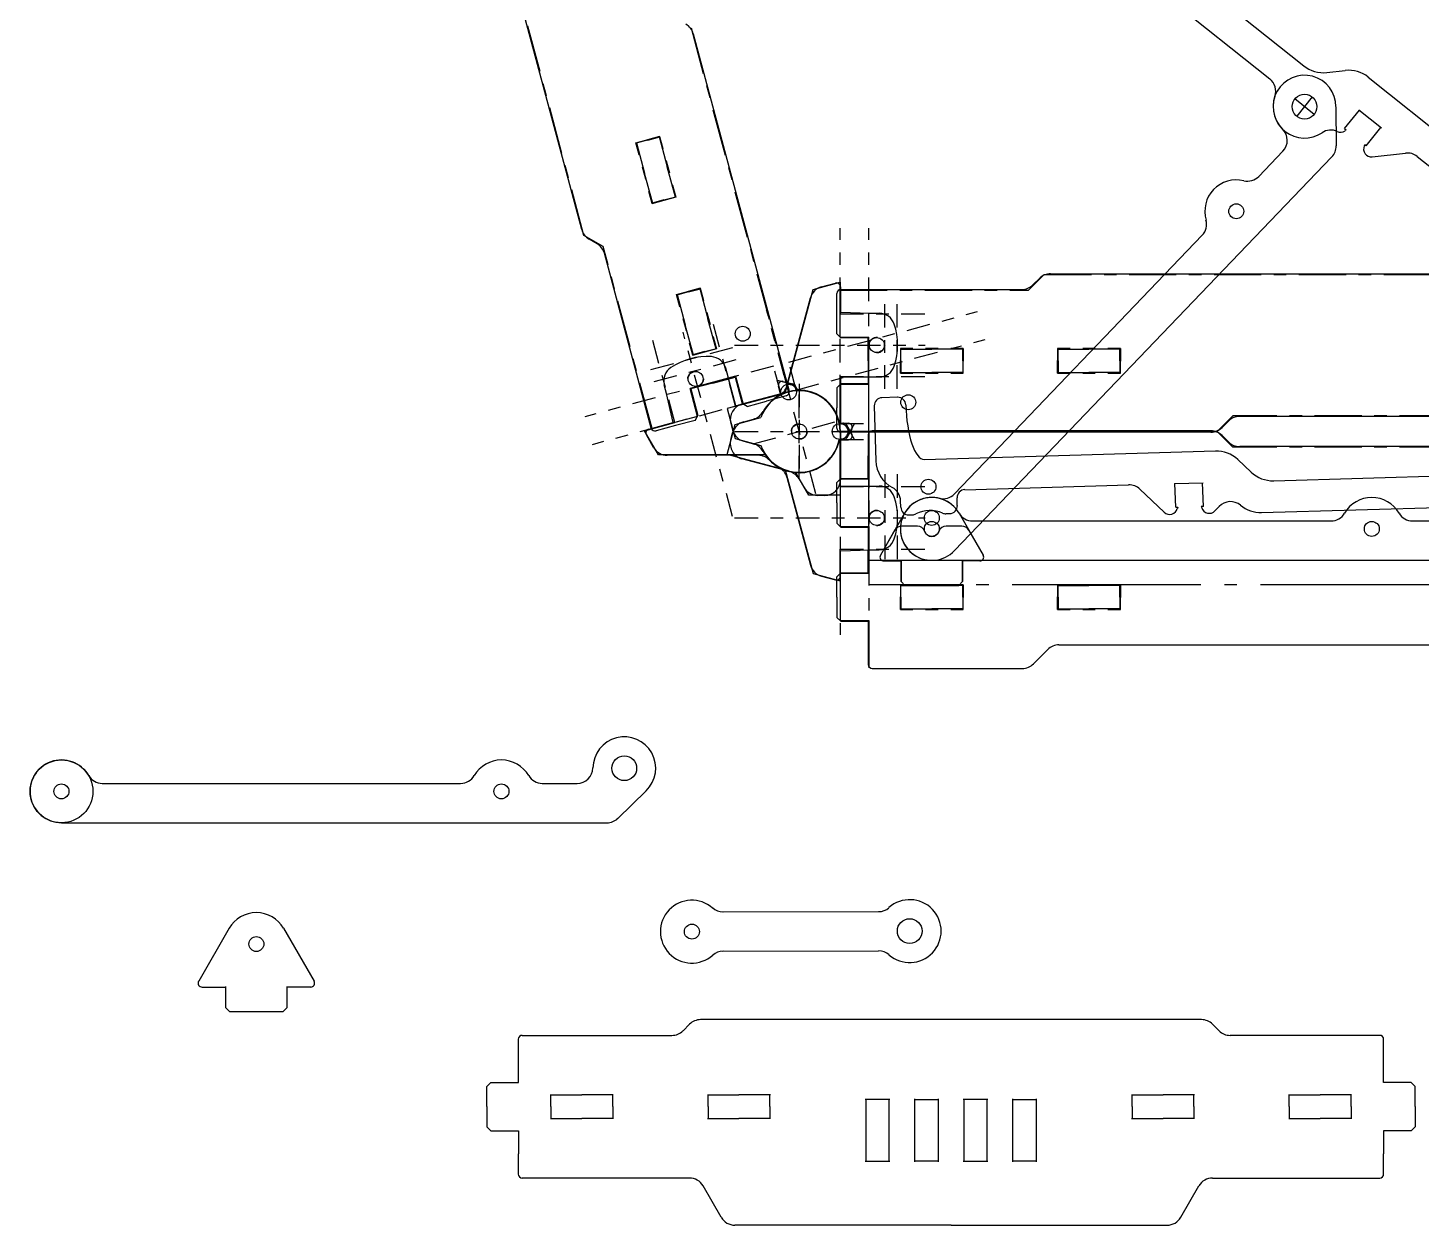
# Model space of a CAD drawing. Header units: inches. Extents: x -309 to 118, y -31 to 166.
# Drawn here: x -187.98 to -176.9, y 52.14 to 61.67 of the extents above; entities that cross this region are included whole.
import ezdxf

# ---------------------------------------------------------------- set-up
doc = ezdxf.new("R2010")
doc.units = ezdxf.units.IN
doc.header["$MEASUREMENT"] = 0
doc.linetypes.add('ACAD_ISO04W100', pattern=[30, 24, -3, 0, -3])
doc.layers.add('CUT', color=1, linetype='Continuous')
doc.layers.add('CUT_195', color=3, linetype='Continuous')

# ---------------------------------------------------------------- blocks, each defined once
blk = doc.blocks.new('BraceHole_Quarter')
at = {"layer": 'CUT', "ltscale": 0.003906}
for p, q in [((-0.25, 0.0935), (0, 0.0935)), ((-0.246, 0), (-0.246, 0.0975))]:
    blk.add_line(p, q, dxfattribs=at)
blk = doc.blocks.new('BraceHole')
at = {"color": 0}
blk.add_blockref('BraceHole_Quarter', (0, 0), dxfattribs=at)
at = {"color": 0, "xscale": -1, "rotation": 180}
blk.add_blockref('BraceHole_Quarter', (0, 0), dxfattribs=at)
at = {"color": 0, "xscale": -1}
blk.add_blockref('BraceHole_Quarter', (0, 0), dxfattribs=at)
at = {"color": 0, "rotation": 180}
blk.add_blockref('BraceHole_Quarter', (0, 0), dxfattribs=at)
blk = doc.blocks.new('BraceHoles')
at = {"color": 0}
for p in [(0.5, 0), (1.75, 0)]:
    blk.add_blockref('BraceHole', p, dxfattribs=at)
blk = doc.blocks.new('Dovetail_Out_Half')
for p, q in [((0.24, 0.1925), (0.24, 0.375)), ((-0.01, 0.16125), (0.02125, 0.1925)), ((-0.01, 0), (-0.01, 0.16125)), ((0.02125, 0.1925), (0.24, 0.1925))]:
    blk.add_line(p, q)
blk = doc.blocks.new('HingeHole')
at = {"layer": 'CUT', "ltscale": 0.003906}
for p, q in [((-0.0975, 0.495), (0.0975, 0.495)), ((-0.0925, 0), (-0.0925, 0.5)), ((0.0925, 0.5), (0.0925, 0)), ((0.0975, 0.005), (-0.0975, 0.005))]:
    blk.add_line(p, q, dxfattribs=at)
blk = doc.blocks.new('ChopstickBox_FrontTop')
at = {"layer": 'CUT'}
for p, q in [((-166.643, 53.779), (-170.627, 53.779)), ((-172.046, 53.654), (-170.856, 53.654)), ((-170.767, 53.691), (-170.716, 53.742)), ((-166.503, 53.691), (-166.555, 53.742)), ((-165.225, 53.654), (-166.415, 53.654)), ((-172.077, 53.462), (-172.077, 53.623)), ((-165.194, 53.462), (-165.194, 53.623)), ((-172.077, 52.55), (-172.077, 52.712)), ((-165.194, 52.55), (-165.194, 52.712)), ((-170.716, 52.519), (-172.046, 52.519)), ((-170.463, 52.207), (-170.607, 52.457)), ((-166.808, 52.207), (-166.663, 52.457)), ((-166.555, 52.519), (-165.225, 52.519)), ((-168.635, 52.144), (-170.355, 52.144)), ((-168.635, 52.144), (-166.916, 52.144))]:
    blk.add_line(p, q, dxfattribs=at)
for centre, radius, start, end in [((-170.627, 53.654), 0.125, 90, 135), ((-166.643, 53.654), 0.125, 45, 90), ((-172.046, 53.623), 0.0312, 90, 180), ((-170.856, 53.779), 0.125, 270, 315), ((-166.415, 53.779), 0.125, 225, 270), ((-165.225, 53.623), 0.0312, 0, 90), ((-172.046, 52.55), 0.0312, 180, 270), ((-165.225, 52.55), 0.0312, 270, 0), ((-170.716, 52.394), 0.125, 30, 90), ((-166.555, 52.394), 0.125, 90, 150), ((-170.355, 52.269), 0.125, 210, 270), ((-166.916, 52.269), 0.125, 270, 330)]:
    blk.add_arc(centre, radius, start, end, dxfattribs=at)
at = {"xscale": -1, "rotation": 180}
for name, p in [('BraceHoles', (-172.072, 53.087)), ('HingeHole', (-169.22, 53.149)), ('HingeHole', (-168.44, 53.149))]:
    blk.add_blockref(name, p, dxfattribs=at)
at = {"rotation": 180}
for name, p in [('HingeHole', (-168.83, 53.149)), ('HingeHole', (-168.05, 53.149)), ('BraceHoles', (-165.199, 53.087))]:
    blk.add_blockref(name, p, dxfattribs=at)
at = {"layer": 'CUT'}
blk.add_blockref('Dovetail_Out_Half', (-172.317, 53.087), dxfattribs=at)
at = {"layer": 'CUT', "xscale": -1}
blk.add_blockref('Dovetail_Out_Half', (-164.954, 53.087), dxfattribs=at)
at = {"layer": 'CUT', "xscale": -1, "rotation": 180}
blk.add_blockref('Dovetail_Out_Half', (-172.317, 53.087), dxfattribs=at)
at = {"layer": 'CUT', "rotation": 180}
blk.add_blockref('Dovetail_Out_Half', (-164.954, 53.087), dxfattribs=at)
blk = doc.blocks.new('Stix_Sideview')
at = {"layer": 'CUT'}
for p, q in [((-0.26, 0.495), (-0.385, 0.493)), ((8.873, 0.204), (8.868, 0.46)), ((8.929, 0.524), (9.054, 0.526)), ((8.991, 0.525), (8.991, 0.525)), ((9.124, 0.115), (9.118, 0.465)), ((-0.446, 0.429), (-0.437, -0.009)), ((4.721, 0.092), (8.842, 0.172)), ((-0.053, -0.001), (2.264, 0.044)), ((4.445, -0.09), (4.546, 0.015)), ((2.548, -0.127), (2.442, -0.026)), ((7.649, -0.101), (7.712, -0.1)), ((8.242, -0.027), (8.012, -0.032)), ((8.021, -0.219), (8.017, -0.032)), ((8.241, -0.215), (8.237, -0.027)), ((8.333, -0.251), (8.475, -0.104)), ((8.519, -0.084), (8.941, -0.076)), ((0.267, -0.245), (1.571, -0.219)), ((1.935, -0.212), (2.165, -0.208)), ((1.944, -0.4), (1.94, -0.212)), ((2.164, -0.396), (2.16, -0.208)), ((2.726, -0.197), (4.269, -0.167)), ((4.83, -0.156), (5.06, -0.152)), ((4.838, -0.344), (4.835, -0.156)), ((5.058, -0.339), (5.055, -0.152)), ((5.151, -0.376), (5.336, -0.183)), ((5.424, -0.145), (6.496, -0.124)), ((7.51, -0.192), (7.561, -0.14)), ((7.93, -0.259), (7.801, -0.135)), ((8.021, -0.219), (8.036, -0.219)), ((8.036, -0.219), (8.034, -0.229)), ((8.241, -0.215), (8.225, -0.215)), ((8.225, -0.215), (8.228, -0.225)), ((-0.243, -0.38), (-0.244, -0.33)), ((0.207, -0.371), (0.206, -0.309)), ((1.853, -0.44), (1.66, -0.254)), ((4.479, -0.314), (4.483, -0.511)), ((6.631, -0.621), (6.623, -0.246)), ((7.248, -0.234), (7.423, -0.231)), ((-0.179, -0.441), (-0.149, -0.44)), ((0.146, -0.435), (0.116, -0.435)), ((1.944, -0.4), (1.96, -0.399)), ((1.96, -0.399), (1.957, -0.41)), ((2.164, -0.396), (2.148, -0.396)), ((2.148, -0.396), (2.151, -0.406)), ((2.256, -0.432), (2.289, -0.398)), ((2.627, -0.449), (4.128, -0.42)), ((4.58, -0.411), (4.383, -0.415)), ((4.838, -0.344), (4.854, -0.343)), ((4.854, -0.343), (4.851, -0.354)), ((5.058, -0.339), (5.043, -0.34)), ((5.043, -0.34), (5.046, -0.35)), ((7.13, -0.612), (7.126, -0.362)), ((6.879, -0.518), (6.882, -0.715)), ((6.979, -0.614), (6.782, -0.618))]:
    blk.add_line(p, q, dxfattribs=at)
for centre, radius in [((8.994, 0.403), 0.0595), ((-0.021, -0.219), 0.0595), ((4.481, -0.413), 0.0985), ((6.88, -0.616), 0.0985)]:
    blk.add_circle(centre, radius, dxfattribs=at)
for centre, radius, start, end in [((-0.383, 0.43), 0.0625, 91.1139, 181.1139), ((-0.258, 0.433), 0.0625, 1.1139, 91.1139), ((8.93, 0.461), 0.0625, 91.1139, 181.1139), ((9.055, 0.464), 0.0625, 1.1139, 91.1139), ((8.841, 0.203), 0.0312, 271.1139, 1.1139), ((8.937, 0.111), 0.188, 271.1139, 1.1139), ((2.269, -0.206), 0.25, 46.1139, 91.1139), ((4.726, -0.158), 0.25, 91.1139, 136.1139), ((-0.187, -0.004), 0.25, 181.1139, 241.1139), ((4.264, 0.083), 0.25, 271.1139, 316.1139), ((7.651, -0.226), 0.125, 91.1139, 136.1139), ((7.714, -0.225), 0.125, 46.1139, 91.1139), ((8.52, -0.147), 0.0625, 91.1139, 136.1139), ((1.574, -0.344), 0.125, 46.1139, 91.1139), ((2.721, 0.053), 0.25, 226.1139, 271.1139), ((5.426, -0.27), 0.125, 91.1139, 136.1139), ((6.498, -0.249), 0.125, 1.1139, 91.1139), ((7.42, -0.106), 0.125, 271.1139, 316.1139), ((-0.369, -0.332), 0.125, 1.1139, 61.1139), ((0.269, -0.307), 0.0625, 91.1139, 181.1139), ((7.251, -0.359), 0.125, 91.1139, 181.1139), ((7.973, -0.214), 0.0625, 226.1139, 346.1139), ((8.288, -0.208), 0.0625, 196.1139, 316.1139), ((-0.18, -0.379), 0.0625, 181.1139, 271.1139), ((-0.151, -0.378), 0.0625, 271.1139, 296.2949), ((-0.012, -0.658), 0.25, 65.9328, 116.2949), ((0.115, -0.373), 0.0625, 245.9328, 271.1139), ((0.145, -0.372), 0.0625, 271.1139, 1.1139), ((1.896, -0.395), 0.0625, 226.1139, 346.1139), ((2.211, -0.389), 0.0625, 196.1139, 316.1139), ((2.379, -0.485), 0.125, 49.5916, 136.1139), ((2.622, -0.199), 0.25, 229.5916, 271.1139), ((4.13, -0.545), 0.125, 20.5851, 91.1139), ((4.841, -0.519), 0.125, 105.4517, 163.5329), ((4.791, -0.339), 0.0625, 285.4517, 346.1139), ((5.106, -0.332), 0.0625, 196.1139, 316.1139), ((4.481, -0.413), 0.25, 200.5851, 343.5329), ((6.88, -0.616), 0.25, 181.1139, 1.1139)]:
    blk.add_arc(centre, radius, start, end, dxfattribs=at)
blk.add_ellipse((-0.061, 0.436), major_axis=(-0.009, 0.437), ratio=0.307636, start_param=1.570796, end_param=3.141593, dxfattribs=at)
blk = doc.blocks.new('Linkage_5in')
at = {"layer": 'CUT_195'}
for p, q in [((0.325, 0.063), (3.175, 0.063)), ((3.825, 0.063), (4.102, 0.063)), ((4.65, 0.003), (4.426, -0.215)), ((0, -0.25), (4.339, -0.25))]:
    blk.add_line(p, q, dxfattribs=at)
for centre, radius in [((4.477, 0.184), 0.0985), ((0, 0), 0.0595), ((3.5, 0), 0.0595)]:
    blk.add_circle(centre, radius, dxfattribs=at)
for centre, radius, start, end in [((4.477, 0.184), 0.25, 313.7783, 179.4446), ((0, 0), 0.25, 30, 270), ((3.5, 0), 0.25, 30, 150), ((0.325, 0.188), 0.125, 210, 270), ((3.175, 0.188), 0.125, 270, 330), ((3.825, 0.188), 0.125, 210, 270), ((4.102, 0.188), 0.125, 270, 359.4446), ((4.339, -0.125), 0.125, 270, 314.1865)]:
    blk.add_arc(centre, radius, start, end, dxfattribs=at)
blk = doc.blocks.new('Dovetail_Half')
for p, q in [((-0.25, 0.21375), (-0.25, 0.375)), ((-0.25, 0.21375), (-0.21875, 0.1825)), ((0, 0.1825), (-0.21875, 0.1825)), ((0, 0), (0, 0.1825))]:
    blk.add_line(p, q)
blk = doc.blocks.new('Lid_Side_Half')
at = {"layer": 'CUT'}
for p, q in [((-2.787, 2.55), (-2.787, 5.494)), ((-2.756, 5.525), (-2.595, 5.525)), ((-1.845, 5.525), (-1.684, 5.525)), ((-1.652, 5.494), (-1.652, 4.054)), ((-1.616, 3.965), (-1.564, 3.914)), ((-1.527, 3.825), (-1.527, 0)), ((-2.699, 2.41), (-2.751, 2.461)), ((-2.662, 0), (-2.662, 2.321))]:
    blk.add_line(p, q, dxfattribs=at)
for centre, radius, start, end in [((-2.756, 5.494), 0.0312, 90, 180), ((-1.684, 5.494), 0.0312, 0, 90), ((-1.527, 4.054), 0.125, 180, 225), ((-1.652, 3.825), 0.125, 0, 45), ((-2.662, 2.55), 0.125, 180, 225), ((-2.787, 2.321), 0.125, 0, 45)]:
    blk.add_arc(centre, radius, start, end, dxfattribs=at)
at = {"xscale": -1, "rotation": 90}
blk.add_blockref('BraceHoles', (-2.22, 5.27), dxfattribs=at)
at = {"layer": 'CUT', "xscale": -1, "rotation": 90}
blk.add_blockref('Dovetail_Half', (-2.22, 5.275), dxfattribs=at)
at = {"layer": 'CUT', "rotation": 270}
blk.add_blockref('Dovetail_Half', (-2.22, 5.275), dxfattribs=at)
blk = doc.blocks.new('Lid_Side')
at = {"rotation": 359.9999999999981}
blk.add_blockref('Lid_Side_Half', (0, 0), dxfattribs=at)
at = {"xscale": -1.000000000000002, "rotation": 179.999999999998}
blk.add_blockref('Lid_Side_Half', (0, 0), dxfattribs=at)
blk = doc.blocks.new('ShortParallogram')
at = {"layer": 'CUT_195'}
for p, q in [((0.621, 0.069), (1.86, 0.071)), ((0.621, -0.243), (1.86, -0.241))]:
    blk.add_line(p, q, dxfattribs=at)
for centre, radius in [((2.108, -0.084), 0.0985), ((0.375, -0.088), 0.0595)]:
    blk.add_circle(centre, radius, dxfattribs=at)
for centre, radius, start, end in [((0.375, -0.088), 0.25, 48.6921, 311.5114), ((2.108, -0.084), 0.25, 228.6921, 131.5114), ((0.623, 0.194), 0.125, 228.6921, 270.1018), ((1.86, 0.196), 0.125, 270.1018, 311.5114), ((0.624, -0.368), 0.125, 90.1018, 131.5114), ((1.861, -0.366), 0.125, 48.6921, 90.1018)]:
    blk.add_arc(centre, radius, start, end, dxfattribs=at)
blk = doc.blocks.new('Bastion')
at = {"layer": 'CUT_195'}
for p, q in [((-0.217, 0.125), (-0.459, -0.296)), ((0.217, 0.125), (0.459, -0.296)), ((-0.432, -0.343), (-0.245, -0.343)), ((0.432, -0.343), (0.245, -0.343))]:
    blk.add_line(p, q, dxfattribs=at)
blk.add_lwpolyline([(-0.245, -0.338), (-0.245, -0.505), (-0.214, -0.537), (0.214, -0.537), (0.245, -0.505), (0.245, -0.338)], dxfattribs=at)
blk.add_circle((0, 0), 0.0595, dxfattribs=at)
for centre, radius, start, end in [((0, 0), 0.25, 30, 150), ((-0.432, -0.311), 0.0312, 150, 270), ((0.432, -0.311), 0.0312, 270, 30)]:
    blk.add_arc(centre, radius, start, end, dxfattribs=at)
blk = doc.blocks.new('Spacer_0p195')
at = {"layer": 'CUT_195'}
for radius in [0.25, 0.0595]:
    blk.add_circle((0, 0), radius, dxfattribs=at)
blk = doc.blocks.new('Bastion_Clipped')
at = {"layer": 'CUT_195'}
for p, q in [((-0.382, 0.005), (-0.245, 0.005)), ((0.382, 0.005), (0.245, 0.005)), ((-0.293, -0.242), (-0.409, -0.042)), ((0.293, -0.242), (0.409, -0.042)), ((-0.239, -0.273), (-0.115, -0.273)), ((0.115, -0.273), (0.239, -0.273))]:
    blk.add_line(p, q, dxfattribs=at)
blk.add_lwpolyline([(-0.245, 0), (-0.245, 0.168), (-0.214, 0.199), (0.214, 0.199), (0.245, 0.168), (0.245, 0)], dxfattribs=at)
for centre, radius, start, end in [((-0.382, -0.026), 0.0312, 90, 210), ((0.382, -0.026), 0.0312, 330, 90), ((0, -0.25), 0.0595, 18.9291, 161.0709), ((-0.239, -0.21), 0.0625, 210, 270), ((-0.115, -0.21), 0.0625, 270, 341.0709), ((0.115, -0.21), 0.0625, 198.9291, 270), ((0.239, -0.21), 0.0625, 270, 330)]:
    blk.add_arc(centre, radius, start, end, dxfattribs=at)
blk = doc.blocks.new('Bastion_Notched')
at = {"layer": 'CUT_195'}
for p, q in [((-0.217, 0.375), (-0.409, 0.042)), ((0.217, 0.375), (0.409, 0.042)), ((-0.382, -0.005), (-0.245, -0.005)), ((0.382, -0.005), (0.245, -0.005))]:
    blk.add_line(p, q, dxfattribs=at)
blk.add_lwpolyline([(-0.245, 0), (-0.245, -0.168), (-0.214, -0.199), (0.214, -0.199), (0.245, -0.168), (0.245, 0)], dxfattribs=at)
blk.add_circle((0, 0.25), 0.0595, dxfattribs=at)
for centre, radius, start, end in [((0, 0.25), 0.25, 30, 150), ((-0.382, 0.026), 0.0312, 150, 270), ((0.382, 0.026), 0.0312, 270, 30)]:
    blk.add_arc(centre, radius, start, end, dxfattribs=at)

msp = doc.modelspace()

# ---------------------------------------------------------------- linework, layer by layer
at = {"color": 251, "true_color": 0x636466}
for p, q in [((-183.57287, 60.06547), (-184.56293, 63.76042)), ((-182.68595, 61.6237), (-181.92397, 58.77997)), ((-183.45121, 59.95295), (-183.51463, 59.98957)), ((-183.0203, 58.48621), (-183.39297, 59.87705)), ((-181.73314, 59.58859), (-181.51807, 59.64622)), ((-181.66588, 59.60972), (-181.55441, 59.63959)), ((-181.51807, 59.64622), (-181.51807, 59.39622)), ((-179.98353, 59.62533), (-179.93175, 59.67711)), ((-179.84336, 59.71372), (-176.01807, 59.71372)), ((-181.95404, 58.76419), (-181.73314, 59.58859)), ((-181.94142, 58.82286), (-181.75427, 59.52133)), ((-181.54307, 59.39622), (-181.54307, 59.55747)), ((-181.51507, 59.6094), (-181.51507, 59.40909)), ((-181.51182, 59.58872), (-180.07192, 59.58872)), ((-181.54307, 59.23497), (-181.54307, 59.39622)), ((-181.54307, 59.23497), (-181.51182, 59.20372)), ((-181.29307, 59.20372), (-181.51182, 59.20372)), ((-181.29307, 59.02122), (-181.29307, 59.20372)), ((-181.29307, 59.02122), (-181.29307, 58.83872)), ((-182.52875, 58.84439), (-182.35247, 58.89162)), ((-182.35247, 58.89162), (-182.29586, 58.68033)), ((-181.98756, 58.75647), (-182.01732, 58.86755)), ((-182.01732, 58.86755), (-181.8779, 58.83019)), ((-181.96928, 58.85778), (-181.89288, 58.83731)), ((-181.51807, 58.89622), (-181.51807, 58.52122)), ((-181.51507, 58.89622), (-181.51507, 58.52422)), ((-182.52875, 58.84439), (-182.70503, 58.79716)), ((-182.70503, 58.79716), (-182.64842, 58.58586)), ((-181.92719, 58.77264), (-182.4156, 58.64177)), ((-182.35055, 58.66231), (-181.99123, 58.75859)), ((-182.34978, 58.65941), (-181.98756, 58.75647)), ((-181.92796, 58.77554), (-182.29853, 58.67625)), ((-181.94607, 58.7417), (-182.10183, 58.69997)), ((-181.99123, 58.75859), (-182.00755, 58.81951)), ((-181.8779, 58.83019), (-181.86525, 58.78296)), ((-181.87078, 58.81521), (-181.86935, 58.80986)), ((-181.54307, 58.80747), (-181.51182, 58.83872)), ((-181.54307, 58.80747), (-181.54307, 58.64622)), ((-181.29307, 58.83872), (-181.51182, 58.83872)), ((-182.4156, 58.64177), (-182.35138, 58.4021)), ((-182.25758, 58.65823), (-182.29586, 58.68033)), ((-182.25758, 58.65823), (-182.10183, 58.69997)), ((-181.54307, 58.48497), (-181.54307, 58.64622)), ((-183.07422, 58.4653), (-182.83274, 58.53)), ((-183.03944, 58.47772), (-182.84595, 58.52957)), ((-182.67052, 58.54759), (-182.82627, 58.50585)), ((-182.67052, 58.54759), (-182.64842, 58.58586)), ((-182.38692, 58.52315), (-182.3725, 58.46936)), ((-182.35138, 58.51533), (-182.14854, 58.56968)), ((-182.28412, 58.53646), (-182.20721, 58.55707)), ((-181.47524, 58.52122), (-181.52414, 58.52122)), ((-181.51807, 58.52122), (-181.40307, 58.52122)), ((-181.51507, 58.52422), (-181.452, 58.52422)), ((-181.49155, 58.52422), (-181.49709, 58.52422)), ((-181.40307, 58.52122), (-181.47524, 58.39622)), ((-181.40307, 58.39622), (-181.47524, 58.52122)), ((-178.42761, 58.54211), (-178.47939, 58.49033)), ((-176.01807, 58.57872), (-178.33922, 58.57872)), ((-182.96289, 58.27247), (-183.07422, 58.4653)), ((-183.00071, 58.33197), (-183.05841, 58.43191)), ((-182.82627, 58.50585), (-182.98203, 58.46412)), ((-182.4156, 58.27566), (-182.35138, 58.51533)), ((-182.38692, 58.39428), (-182.3725, 58.44807)), ((-181.51807, 58.45872), (-181.51807, 57.95308)), ((-181.51507, 58.45872), (-181.51507, 58.07508)), ((-178.56778, 58.45372), (-181.51182, 58.45372)), ((-181.42494, 58.44009), (-181.46449, 58.50859)), ((-181.42494, 58.47734), (-181.46449, 58.40884)), ((-182.35138, 58.4021), (-182.14854, 58.34775)), ((-182.28412, 58.38097), (-182.20721, 58.36036)), ((-181.47524, 58.39622), (-181.52414, 58.39622)), ((-181.51807, 58.02122), (-181.51807, 58.39622)), ((-181.51807, 58.39622), (-181.40307, 58.39622)), ((-181.51507, 58.02122), (-181.51507, 58.39322)), ((-181.51507, 58.39322), (-181.452, 58.39322)), ((-181.49155, 58.39322), (-181.49709, 58.39322)), ((-182.10941, 58.27247), (-182.96289, 58.27247)), ((-182.16935, 58.26947), (-182.89246, 58.26947)), ((-181.92719, 58.14479), (-182.4156, 58.27566)), ((-181.92796, 58.14189), (-182.29853, 58.24119)), ((-181.29307, 58.08372), (-181.29307, 58.26622)), ((-181.95404, 58.15325), (-181.73314, 57.32884)), ((-181.94142, 58.09458), (-181.75427, 57.3961)), ((-181.7662, 57.95308), (-181.8712, 58.13494)), ((-181.80401, 58.01258), (-181.84382, 58.08153)), ((-181.54307, 58.05247), (-181.51182, 58.08372)), ((-181.51182, 58.08372), (-181.29307, 58.08372)), ((-181.54307, 57.89122), (-181.54307, 58.05247)), ((-181.51807, 57.95308), (-181.7662, 57.95308)), ((-181.64007, 57.95008), (-181.69576, 57.95008)), ((-181.54307, 57.89122), (-181.54307, 57.72997)), ((-181.54307, 57.72997), (-181.51182, 57.69872)), ((-181.51182, 57.69872), (-181.29307, 57.69872)), ((-181.29307, 57.69872), (-181.29307, 57.51622)), ((-181.51807, 57.27122), (-181.51807, 57.52122)), ((-181.51507, 57.30803), (-181.51507, 57.50834)), ((-181.29307, 57.33372), (-181.29307, 57.51622)), ((-181.73314, 57.32884), (-181.51807, 57.27122)), ((-181.66588, 57.30772), (-181.55441, 57.27785)), ((-181.54307, 57.30247), (-181.51182, 57.33372)), ((-181.54307, 57.14122), (-181.54307, 57.30247)), ((-181.51182, 57.33372), (-181.29307, 57.33372)), ((-181.54307, 57.14122), (-181.54307, 56.97997)), ((-181.54307, 56.97997), (-181.51182, 56.94872)), ((-181.51182, 56.94872), (-181.29307, 56.94872)), ((-181.29307, 56.94872), (-181.29307, 56.76622))]:
    msp.add_line(p, q, dxfattribs=at)
at = {"color": 251, "linetype": 'ACAD_ISO04W100', "ltscale": 0.015625, "true_color": 0x636466}
for p, q in [((-183.55517, 60.01875), (-184.5581, 63.76171)), ((-182.70364, 61.67042), (-181.92719, 58.77264)), ((-183.40208, 59.93036), (-183.55517, 60.01875)), ((-183.01385, 58.48147), (-183.40208, 59.93036)), ((-180.01807, 59.58372), (-179.89307, 59.70872)), ((-179.89307, 59.70872), (-176.01807, 59.70872)), ((-181.51807, 59.20872), (-181.51807, 59.58372)), ((-181.51807, 59.58372), (-180.01807, 59.58372)), ((-181.51807, 59.20872), (-181.28807, 59.20872)), ((-181.28807, 58.83372), (-181.28807, 59.20872)), ((-182.34894, 58.89775), (-182.71116, 58.80069)), ((-182.34894, 58.89775), (-182.28941, 58.67559)), ((-182.65163, 58.57853), (-182.71116, 58.80069)), ((-181.92719, 58.77264), (-182.28941, 58.67559)), ((-181.51807, 58.45872), (-181.51807, 58.83372)), ((-181.28807, 58.83372), (-181.51807, 58.83372)), ((-182.65163, 58.57853), (-183.01385, 58.48147)), ((-178.39307, 58.58372), (-178.51807, 58.45872)), ((-176.01807, 58.58372), (-178.39307, 58.58372)), ((-178.51807, 58.45872), (-181.51807, 58.45872)), ((-178.51807, 58.45872), (-181.28807, 58.45872)), ((-181.28807, 58.45872), (-181.28807, 58.07872)), ((-178.39307, 58.33372), (-178.51807, 58.45872)), ((-176.01807, 58.33372), (-178.39307, 58.33372)), ((-181.28807, 58.07872), (-181.51807, 58.07872)), ((-181.51807, 58.07872), (-181.51807, 57.70372)), ((-181.51807, 57.70372), (-181.28807, 57.70372)), ((-181.28807, 57.70372), (-181.28807, 57.32872)), ((-181.28807, 57.32872), (-181.51807, 57.32872)), ((-181.51807, 57.32872), (-181.51807, 56.95372)), ((-181.51807, 56.95372), (-181.28807, 56.95372)), ((-181.28807, 56.95372), (-181.28807, 56.57872))]:
    msp.add_line(p, q, dxfattribs=at)
at = {"color": 251, "linetype": 'ACAD_ISO04W100', "ltscale": 0.003906, "true_color": 0x636466}
for p, q in [((-182.95351, 60.80631), (-183.14186, 60.75584)), ((-183.14186, 60.75584), (-182.95351, 60.80631)), ((-183.14186, 60.75584), (-182.95351, 60.80631)), ((-182.95351, 60.80631), (-183.14186, 60.75584)), ((-183.14186, 60.75584), (-183.01245, 60.27287)), ((-183.01245, 60.27287), (-183.14186, 60.75584)), ((-183.01245, 60.27287), (-183.14186, 60.75584)), ((-183.14186, 60.75584), (-183.01245, 60.27287)), ((-182.8241, 60.32334), (-182.95351, 60.80631)), ((-182.95351, 60.80631), (-182.8241, 60.32334)), ((-182.95351, 60.80631), (-182.8241, 60.32334)), ((-182.8241, 60.32334), (-182.95351, 60.80631)), ((-183.01245, 60.27287), (-182.8241, 60.32334)), ((-182.8241, 60.32334), (-183.01245, 60.27287)), ((-182.8241, 60.32334), (-183.01245, 60.27287)), ((-183.01245, 60.27287), (-182.8241, 60.32334)), ((-182.62998, 59.5989), (-182.81834, 59.54843)), ((-182.81834, 59.54843), (-182.62998, 59.5989)), ((-182.81834, 59.54843), (-182.62998, 59.5989)), ((-182.62998, 59.5989), (-182.81834, 59.54843)), ((-182.81834, 59.54843), (-182.68893, 59.06547)), ((-182.68893, 59.06547), (-182.81834, 59.54843)), ((-182.68893, 59.06547), (-182.81834, 59.54843)), ((-182.81834, 59.54843), (-182.68893, 59.06547)), ((-182.50057, 59.11594), (-182.62998, 59.5989)), ((-182.62998, 59.5989), (-182.50057, 59.11594)), ((-182.62998, 59.5989), (-182.50057, 59.11594)), ((-182.50057, 59.11594), (-182.62998, 59.5989)), ((-182.68893, 59.06547), (-182.50057, 59.11594)), ((-182.50057, 59.11594), (-182.68893, 59.06547)), ((-182.50057, 59.11594), (-182.68893, 59.06547)), ((-182.68893, 59.06547), (-182.50057, 59.11594)), ((-180.53807, 59.11872), (-181.03807, 59.11872)), ((-181.03807, 59.11872), (-181.03807, 58.92372)), ((-181.03807, 58.92372), (-181.03807, 59.11872)), ((-181.03807, 59.11872), (-180.53807, 59.11872)), ((-181.03807, 58.92372), (-181.03807, 59.11872)), ((-181.03807, 59.11872), (-180.53807, 59.11872)), ((-181.03807, 59.11872), (-181.03807, 58.92372)), ((-180.53807, 59.11872), (-181.03807, 59.11872)), ((-180.53807, 58.92372), (-180.53807, 59.11872)), ((-180.53807, 59.11872), (-180.53807, 58.92372)), ((-180.53807, 59.11872), (-180.53807, 58.92372)), ((-180.53807, 58.92372), (-180.53807, 59.11872)), ((-179.28807, 59.11872), (-179.78807, 59.11872)), ((-179.78807, 59.11872), (-179.78807, 58.92372)), ((-179.78807, 58.92372), (-179.78807, 59.11872)), ((-179.78807, 59.11872), (-179.28807, 59.11872)), ((-179.78807, 58.92372), (-179.78807, 59.11872)), ((-179.78807, 59.11872), (-179.28807, 59.11872)), ((-179.78807, 59.11872), (-179.78807, 58.92372)), ((-179.28807, 59.11872), (-179.78807, 59.11872)), ((-179.28807, 58.92372), (-179.28807, 59.11872)), ((-179.28807, 59.11872), (-179.28807, 58.92372)), ((-179.28807, 59.11872), (-179.28807, 58.92372)), ((-179.28807, 58.92372), (-179.28807, 59.11872)), ((-181.03807, 58.92372), (-180.53807, 58.92372)), ((-180.53807, 58.92372), (-181.03807, 58.92372)), ((-180.53807, 58.92372), (-181.03807, 58.92372)), ((-181.03807, 58.92372), (-180.53807, 58.92372)), ((-179.78807, 58.92372), (-179.28807, 58.92372)), ((-179.28807, 58.92372), (-179.78807, 58.92372)), ((-179.28807, 58.92372), (-179.78807, 58.92372)), ((-179.78807, 58.92372), (-179.28807, 58.92372)), ((-181.03807, 57.04372), (-181.03807, 57.23872)), ((-181.03807, 57.23872), (-180.53807, 57.23872)), ((-181.03807, 57.23872), (-181.03807, 57.04372)), ((-180.53807, 57.23872), (-181.03807, 57.23872)), ((-180.53807, 57.23872), (-181.03807, 57.23872)), ((-181.03807, 57.23872), (-181.03807, 57.04372)), ((-181.03807, 57.04372), (-181.03807, 57.23872)), ((-181.03807, 57.23872), (-180.53807, 57.23872)), ((-180.53807, 57.23872), (-180.53807, 57.04372)), ((-180.53807, 57.04372), (-180.53807, 57.23872)), ((-180.53807, 57.04372), (-180.53807, 57.23872)), ((-180.53807, 57.23872), (-180.53807, 57.04372)), ((-179.78807, 57.04372), (-179.78807, 57.23872)), ((-179.78807, 57.23872), (-179.28807, 57.23872)), ((-179.78807, 57.23872), (-179.78807, 57.04372)), ((-179.28807, 57.23872), (-179.78807, 57.23872)), ((-179.28807, 57.23872), (-179.78807, 57.23872)), ((-179.78807, 57.23872), (-179.78807, 57.04372)), ((-179.78807, 57.04372), (-179.78807, 57.23872)), ((-179.78807, 57.23872), (-179.28807, 57.23872)), ((-179.28807, 57.23872), (-179.28807, 57.04372)), ((-179.28807, 57.04372), (-179.28807, 57.23872)), ((-179.28807, 57.04372), (-179.28807, 57.23872)), ((-179.28807, 57.23872), (-179.28807, 57.04372)), ((-180.53807, 57.04372), (-181.03807, 57.04372)), ((-181.03807, 57.04372), (-180.53807, 57.04372)), ((-181.03807, 57.04372), (-180.53807, 57.04372)), ((-180.53807, 57.04372), (-181.03807, 57.04372)), ((-179.28807, 57.04372), (-179.78807, 57.04372)), ((-179.78807, 57.04372), (-179.28807, 57.04372)), ((-179.78807, 57.04372), (-179.28807, 57.04372)), ((-179.28807, 57.04372), (-179.78807, 57.04372))]:
    msp.add_line(p, q, dxfattribs=at)
at = {"color": 251, "ltscale": 0.003906, "true_color": 0x636466}
for p, q in [((-183.04665, 60.77721), (-183.14083, 60.75197)), ((-183.138, 60.75687), (-183.07329, 60.51539)), ((-183.04665, 60.77721), (-182.95247, 60.80244)), ((-182.95737, 60.80527), (-182.89267, 60.56379)), ((-183.00859, 60.27391), (-183.07329, 60.51539)), ((-182.82796, 60.32231), (-182.89267, 60.56379)), ((-182.91931, 60.30197), (-183.01349, 60.27674)), ((-182.91931, 60.30197), (-182.82513, 60.32721)), ((-182.72313, 59.5698), (-182.8173, 59.54457)), ((-182.81448, 59.54946), (-182.74977, 59.30798)), ((-182.72313, 59.5698), (-182.62895, 59.59504)), ((-182.63385, 59.59786), (-182.56914, 59.35638)), ((-182.68507, 59.0665), (-182.74977, 59.30798)), ((-182.50444, 59.1149), (-182.56914, 59.35638)), ((-182.59579, 59.09457), (-182.68997, 59.06933)), ((-182.59579, 59.09457), (-182.50161, 59.1198)), ((-181.03807, 59.11472), (-180.78807, 59.11472)), ((-181.03407, 59.02122), (-181.03407, 59.11872)), ((-180.53807, 59.11472), (-180.78807, 59.11472)), ((-180.54207, 59.02122), (-180.54207, 59.11872)), ((-179.78807, 59.11472), (-179.53807, 59.11472)), ((-179.78407, 59.02122), (-179.78407, 59.11872)), ((-179.28807, 59.11472), (-179.53807, 59.11472)), ((-179.29207, 59.02122), (-179.29207, 59.11872)), ((-181.03407, 59.02122), (-181.03407, 58.92372)), ((-180.54207, 59.02122), (-180.54207, 58.92372)), ((-179.78407, 59.02122), (-179.78407, 58.92372)), ((-179.29207, 59.02122), (-179.29207, 58.92372)), ((-181.03807, 58.92772), (-180.78807, 58.92772)), ((-180.53807, 58.92772), (-180.78807, 58.92772)), ((-179.78807, 58.92772), (-179.53807, 58.92772)), ((-179.28807, 58.92772), (-179.53807, 58.92772)), ((-181.03807, 57.23472), (-180.78807, 57.23472)), ((-181.03407, 57.14122), (-181.03407, 57.23872)), ((-180.53807, 57.23472), (-180.78807, 57.23472)), ((-180.54207, 57.14122), (-180.54207, 57.23872)), ((-179.78807, 57.23472), (-179.53807, 57.23472)), ((-179.78407, 57.14122), (-179.78407, 57.23872)), ((-179.28807, 57.23472), (-179.53807, 57.23472)), ((-179.29207, 57.14122), (-179.29207, 57.23872)), ((-181.03407, 57.14122), (-181.03407, 57.04372)), ((-180.54207, 57.14122), (-180.54207, 57.04372)), ((-179.78407, 57.14122), (-179.78407, 57.04372)), ((-179.29207, 57.14122), (-179.29207, 57.04372)), ((-181.03807, 57.04772), (-180.78807, 57.04772)), ((-180.53807, 57.04772), (-180.78807, 57.04772)), ((-179.78807, 57.04772), (-179.53807, 57.04772)), ((-179.28807, 57.04772), (-179.53807, 57.04772))]:
    msp.add_line(p, q, dxfattribs=at)
at = {"color": 251, "linetype": 'ACAD_ISO04W100', "ltscale": 0.007812, "true_color": 0x636466}
for p, q in [((-181.51807, 58.52122), (-181.51807, 60.07618)), ((-181.51807, 58.52122), (-181.51807, 60.07618)), ((-181.28807, 58.52122), (-181.28807, 60.07618)), ((-181.28807, 58.52122), (-181.28807, 60.07618)), ((-181.70986, 57.96159), (-182.10261, 59.42735)), ((-181.92634, 59.01098), (-180.42437, 59.41344)), ((-181.16307, 58.79819), (-181.16307, 59.49425)), ((-181.06307, 58.79819), (-181.06307, 59.49425)), ((-182.34978, 58.65941), (-182.52521, 59.31412)), ((-181.51807, 59.39622), (-180.84027, 59.39622)), ((-182.83274, 58.53), (-183.00817, 59.18471)), ((-182.37394, 57.78365), (-182.76669, 59.24941)), ((-181.86682, 58.78882), (-180.36484, 59.19127)), ((-182.37285, 59.12428), (-183.04519, 58.94412)), ((-182.35774, 59.14622), (-180.84027, 59.14622)), ((-182.04708, 58.97863), (-183.54906, 58.57618)), ((-182.34697, 59.02769), (-183.01931, 58.84753)), ((-181.98756, 58.75647), (-182.04708, 58.97863)), ((-181.86682, 58.78882), (-181.92634, 59.01098)), ((-181.51807, 58.89622), (-180.84027, 58.89622)), ((-181.98756, 58.75647), (-183.48953, 58.35401)), ((-181.84307, 58.83892), (-181.84307, 58.07852)), ((-181.84307, 58.07852), (-181.84307, 58.83892)), ((-182.21031, 58.36031), (-181.47582, 58.55712)), ((-181.51807, 58.52122), (-181.28807, 58.52122)), ((-181.51807, 58.52122), (-181.28807, 58.52122)), ((-182.35774, 58.45872), (-180.84027, 58.45872)), ((-182.35774, 58.45872), (-180.84027, 58.45872)), ((-181.51807, 58.39622), (-181.51807, 56.84126)), ((-181.51807, 58.39622), (-181.28807, 58.39622)), ((-181.51807, 58.39622), (-181.51807, 56.84126)), ((-181.51807, 58.39622), (-181.28807, 58.39622)), ((-181.28807, 58.39622), (-181.28807, 56.84126)), ((-181.28807, 58.39622), (-181.28807, 56.84126)), ((-181.16307, 58.11925), (-181.16307, 57.42319)), ((-181.06307, 58.11925), (-181.06307, 57.42319)), ((-181.51807, 58.02122), (-180.84027, 58.02122)), ((-182.35774, 57.77122), (-180.84027, 57.77122)), ((-181.51807, 57.52122), (-180.84027, 57.52122))]:
    msp.add_line(p, q, dxfattribs=at)
at = {"color": 251, "ltscale": 0.007812, "true_color": 0x636466}
for p, q in [((-181.51507, 59.40909), (-181.27807, 59.39922)), ((-181.28807, 59.39922), (-181.20576, 59.39922)), ((-182.40641, 58.88235), (-182.42771, 58.96185)), ((-182.34766, 58.66308), (-182.409, 58.89201)), ((-181.51507, 58.89322), (-181.27807, 58.89322)), ((-181.28807, 58.89322), (-181.20576, 58.89322)), ((-182.89517, 58.75139), (-182.91647, 58.83089)), ((-182.84595, 58.52957), (-182.89776, 58.76105)), ((-181.51507, 58.02422), (-181.27807, 58.02422)), ((-181.28807, 58.02422), (-181.20576, 58.02422)), ((-181.51507, 57.50834), (-181.27807, 57.51822)), ((-181.28807, 57.51822), (-181.20576, 57.51822))]:
    msp.add_line(p, q, dxfattribs=at)
msp.add_line((-181.28807, 57.43372), (-181.28807, 59.11872))
at = {"color": 251, "ltscale": 0.015625, "true_color": 0x636466}
for p, q in [((-181.29307, 58.43247), (-181.29307, 58.26622)), ((-178.56778, 58.46372), (-181.26182, 58.46372)), ((-178.42761, 58.37533), (-178.47939, 58.42711)), ((-176.01807, 58.33872), (-178.33922, 58.33872)), ((-181.29307, 56.76622), (-181.29307, 56.60497)), ((-179.77672, 56.76122), (-176.01807, 56.76122)), ((-179.97939, 56.61033), (-179.86511, 56.72461)), ((-181.26182, 56.57372), (-180.06778, 56.57372))]:
    msp.add_line(p, q, dxfattribs=at)
at = {"color": 251, "linetype": 'ACAD_ISO04W100', "ltscale": 0.0625, "true_color": 0x636466}
for p, q in [((-181.28807, 57.43372), (-170.74807, 57.43372)), ((-170.74807, 57.23872), (-181.28807, 57.23872))]:
    msp.add_line(p, q, dxfattribs=at)
at = {"color": 251, "true_color": 0x636466}
for centre, radius in [((-182.29217, 59.23648), 0.0595), ((-181.92719, 58.77264), 0.0625), ((-180.97557, 58.69122), 0.0595), ((-181.51807, 58.45872), 0.0625), ((-180.78807, 57.77122), 0.0595)]:
    msp.add_circle(centre, radius, dxfattribs=at)
at = {"color": 251, "linetype": 'ACAD_ISO04W100', "ltscale": 0.003906, "true_color": 0x636466}
for centre in [(-181.22557, 59.14622), (-182.66696, 58.87724), (-181.84307, 58.45872), (-181.84307, 58.45872), (-181.84307, 58.45872), (-181.22557, 57.77122)]:
    msp.add_circle(centre, 0.0625, dxfattribs=at)
at = {"color": 251, "ltscale": 0.003906, "true_color": 0x636466}
for centre in [(-181.22557, 59.14622), (-182.66696, 58.87724), (-181.84307, 58.45872), (-181.84307, 58.45872), (-181.84307, 58.45872), (-181.22557, 57.77122)]:
    msp.add_circle(centre, 0.0595, dxfattribs=at)
at = {"color": 251, "true_color": 0x636466}
for centre, radius, start, end in [((-182.80669, 61.59135), 0.125, 15, 60), ((-183.45213, 60.09782), 0.125, 195, 240), ((-183.51371, 59.8447), 0.125, 15, 60), ((-181.54632, 59.6094), 0.03125, 0, 105), ((-179.84336, 59.58872), 0.125, 90, 135), ((-181.63353, 59.48898), 0.125, 105, 165), ((-181.51182, 59.55747), 0.03125, 90, 180), ((-180.07192, 59.71372), 0.125, 270, 315), ((-181.97737, 58.8276), 0.03125, 75, 195), ((-181.84307, 58.45872), 0.325, 109.964608, 160.035392), ((-181.84307, 58.45872), 0.328, 118.924023, 151.075977), ((-182.06216, 58.85521), 0.125, 298.924023, 345), ((-181.95416, 58.77189), 0.03125, 285, 15), ((-181.84307, 58.45872), 0.328, 15.623275, 105), ((-181.84307, 58.45872), 0.325, 11.087489, 105), ((-181.90097, 58.80712), 0.03125, 15, 75), ((-181.83916, 58.81795), 0.03125, 195, 269.376725), ((-181.84307, 58.45872), 0.325, 360, 93.912511), ((-181.84307, 58.45872), 0.328, 360, 89.376725), ((-182.26618, 58.55551), 0.125, 105, 195), ((-182.25176, 58.41572), 0.125, 105, 165), ((-182.23956, 58.67781), 0.125, 285, 331.075977), ((-181.49709, 58.55547), 0.03125, 195.623275, 270), ((-181.49155, 58.49297), 0.03125, 30, 90), ((-181.452, 58.49297), 0.03125, 330, 90), ((-178.33922, 58.45372), 0.125, 90, 135), ((-183.03135, 58.44754), 0.03125, 105, 210), ((-182.99011, 58.4943), 0.03125, 195, 285), ((-182.25176, 58.50171), 0.125, 195, 255), ((-181.51182, 58.48497), 0.03125, 180, 270), ((-181.49155, 58.42447), 0.03125, 270, 330), ((-181.452, 58.42447), 0.03125, 270, 30), ((-178.56778, 58.57872), 0.125, 270, 315), ((-182.89246, 58.39447), 0.125, 210, 270), ((-182.26618, 58.36193), 0.125, 165, 255), ((-182.23956, 58.23962), 0.125, 28.924023, 75), ((-181.84307, 58.45872), 0.325, 199.964608, 250.035392), ((-181.84307, 58.45872), 0.328, 208.924023, 241.075977), ((-181.84307, 58.45872), 0.328, 255, 344.376725), ((-181.84307, 58.45872), 0.325, 255, 348.912511), ((-181.49709, 58.36197), 0.03125, 90, 164.376725), ((-182.16935, 58.14447), 0.125, 43.924023, 90), ((-181.84307, 58.45872), 0.325, 214.964608, 265.035392), ((-181.84307, 58.45872), 0.328, 223.924023, 256.075977), ((-182.06216, 58.06222), 0.125, 15, 61.075977), ((-181.95208, 58.01903), 0.125, 30, 76.075977), ((-181.64007, 58.07508), 0.125, 270, 360), ((-181.69576, 58.07508), 0.125, 210, 270), ((-181.63353, 57.42846), 0.125, 195, 255), ((-181.54632, 57.30803), 0.03125, 255, 0)]:
    msp.add_arc(centre, radius, start, end, dxfattribs=at)
at = {"color": 251, "ltscale": 0.007812, "true_color": 0x636466}
for centre, radius, start, end in [((-181.20576, 59.27422), 0.125, 18.365458, 90), ((-181.59132, 59.14622), 0.53125, 341.634542, 18.365458), ((-182.79573, 58.86324), 0.125, 123.365458, 195), ((-182.5723, 58.52395), 0.53125, 86.634542, 123.365458), ((-182.54845, 58.9295), 0.125, 15, 86.634542), ((-181.20576, 59.01822), 0.125, 270, 341.634542), ((-181.20576, 57.89922), 0.125, 18.365458, 90), ((-181.59132, 57.77122), 0.53125, 341.634542, 18.365458), ((-181.20576, 57.64322), 0.125, 270, 341.634542)]:
    msp.add_arc(centre, radius, start, end, dxfattribs=at)
at = {"color": 251, "ltscale": 0.015625, "true_color": 0x636466}
for centre, radius, start, end in [((-181.26182, 58.43247), 0.03125, 90, 180), ((-178.56778, 58.33872), 0.125, 45, 90), ((-178.33922, 58.46372), 0.125, 225, 270), ((-179.77672, 56.63622), 0.125, 90, 135), ((-181.26182, 56.60497), 0.03125, 180, 270), ((-180.06778, 56.69872), 0.125, 270, 315)]:
    msp.add_arc(centre, radius, start, end, dxfattribs=at)

# ---------------------------------------------------------------- block references
for name, p, rotation in [('Stix_Sideview', (-181.00572, 64.22515), 320.272035840497), ('Linkage_5in', (-180.78807, 57.68372), 46.22169171222216), ('Stix_Sideview', (-180.79583, 58.23832), 0.5396985379793301), ('Bastion_Clipped', (-180.78807, 57.43372), 180)]:
    msp.add_blockref(name, p, dxfattribs=dict(rotation=rotation))
for name, p in [('Linkage_5in', (-180.78807, 57.68372)), ('Bastion_Notched', (-180.78807, 57.43372)), ('Linkage_5in', (-187.71139, 55.59556)), ('Spacer_0p195', (-187.71139, 55.59556)), ('ShortParallogram', (-183.07177, 54.56743)), ('Bastion', (-186.16098, 54.38079)), ('ChopstickBox_FrontTop', (-12, 0))]:
    msp.add_blockref(name, p)
at = {"layer": 'CUT', "xscale": -1, "rotation": 269.9999999999981}
msp.add_blockref('Lid_Side', (-176.01807, 61.24106), dxfattribs=at)

doc.saveas('drawing.dxf')
